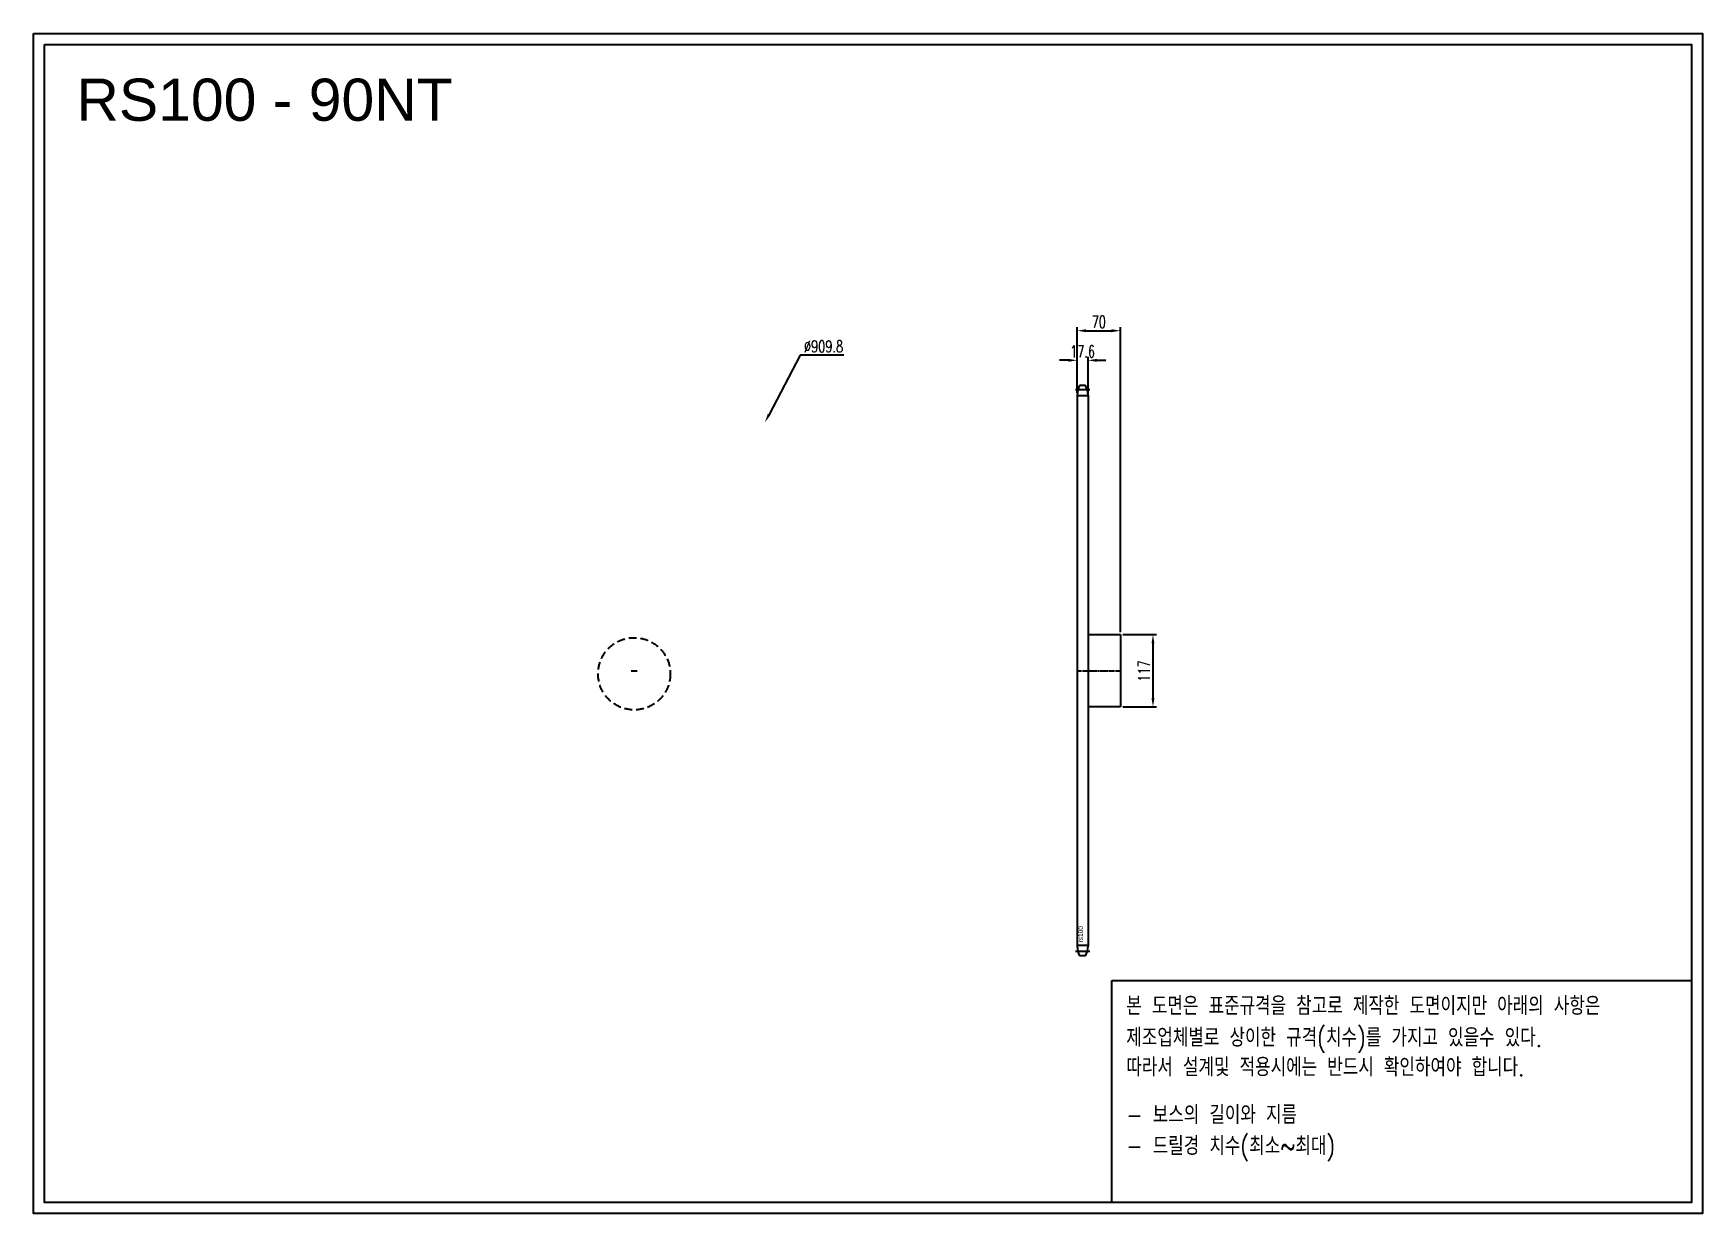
# Model space of a CAD drawing. Header units: millimetres. Extents: x 14935 to 17640, y 26557 to 28469.
import ezdxf

# ---------------------------------------------------------------- set-up
doc = ezdxf.new("R2010")
doc.units = ezdxf.units.MM
for name, pattern in [('AM_ISO02W050', [7.5, 6, -1.5]), ('AM_ISO02W050x2', [3.75, 3, -0.75]), ('AM_ISO08W050', [18, 12, -1.5, 3, -1.5]), ('AM_ISO08W050x2', [9, 6, -0.75, 1.5, -0.75]), ('HIDDEN', [9.525, 6.35, -3.175])]:
    doc.linetypes.add(name, pattern=pattern)
doc.layers.add('AM_3N', color=6, linetype='AM_ISO02W050', lineweight=25)
doc.layers.add('AM_7', color=4, linetype='AM_ISO08W050', lineweight=25)
doc.layers.add('HL', color=2, linetype='HIDDEN')
doc.layers.add('S-DIM', color=7, linetype='Continuous')
doc.styles.add('HAN', font='ROMANS.shx', dxfattribs={"width": 0.7, "bigfont": 'whgtxt.shx'})
doc.styles.add('HSG', font='SIMPLEX.shx', dxfattribs={"width": 0.7, "bigfont": 'HSG.shx'})
doc.styles.get("Standard").update_dxf_attribs({"font": 'arial.ttf'})
doc.dimstyles.new('APP32', dxfattribs={"dimscale": 8, "dimtxt": 2.4, "dimasz": 1.8, "dimexe": 0.7, "dimexo": 0.5, "dimgap": 0.6, "dimtad": 1, "dimtoh": 1, "dimdec": 1, "dimrnd": 0.01, "dimzin": 9, "dimdsep": 46, "dimtxsty": 'HSG', "dimcen": 0, "dimclrd": 1, "dimclre": 1, "dimclrt": 256, "dimazin": 2, "dimtp": 1, "dimtm": 1, "dimtfac": 0.5, "dimtdec": 1, "dimtofl": 0, "dimtmove": 0, "dimatfit": 3, "dimfxl": 0, "dimtvp": 1, "dimtolj": 2, "dimlwd": -1, "dimlwe": -1, "dimarcsym": 0})

# ---------------------------------------------------------------- blocks, each defined once
blk = doc.blocks.new('*D1')
at = {"layer": 'Defpoints', "color": 0, "transparency": 16777216}
for p in [(16696.4, 27494.9), (16696.4, 27377.9), (16749.2, 27377.9)]:
    blk.add_point(p, dxfattribs=at)
at = {"layer": 'S-DIM', "color": 1, "transparency": 16777216}
for p, q in [((16700.4, 27494.9), (16754.8, 27494.9)), ((16749.2, 27480.5), (16749.2, 27392.3)), ((16700.4, 27377.9), (16754.8, 27377.9))]:
    blk.add_line(p, q, dxfattribs=at)
for points in [[(16746.8, 27480.5), (16751.6, 27480.5), (16749.2, 27494.9)], [(16746.8, 27392.3), (16751.6, 27392.3), (16749.2, 27377.9)]]:
    blk.add_solid(points, dxfattribs=at)
at = {"layer": 'S-DIM', "transparency": 16777216, "insert": (16734.8, 27436), "char_height": 19.2, "attachment_point": 5, "rotation": 90, "style": 'HSG'}
blk.add_mtext('\\A2;117', dxfattribs=at)
blk = doc.blocks.new('*D2')
at = {"layer": 'Defpoints', "color": 0, "transparency": 16777216}
for p in [(16644, 27939.4), (16626.4, 27882.7), (16644, 27881.8)]:
    blk.add_point(p, dxfattribs=at)
at = {"layer": 'S-DIM', "color": 1, "transparency": 16777216}
for p, q in [((16626.4, 27886.7), (16626.4, 27945)), ((16644, 27885.8), (16644, 27945)), ((16612, 27939.4), (16597.6, 27939.4)), ((16658.4, 27939.4), (16672.8, 27939.4))]:
    blk.add_line(p, q, dxfattribs=at)
for points in [[(16612, 27941.8), (16612, 27937), (16626.4, 27939.4)], [(16658.4, 27941.8), (16658.4, 27937), (16644, 27939.4)]]:
    blk.add_solid(points, dxfattribs=at)
at = {"layer": 'S-DIM', "transparency": 16777216, "insert": (16635.2, 27953.8), "char_height": 19.2, "attachment_point": 5, "style": 'HSG'}
blk.add_mtext('\\A2;17.6', dxfattribs=at)
blk = doc.blocks.new('*D3')
at = {"layer": 'Defpoints', "color": 0, "transparency": 16777216}
for p in [(16696.4, 27987.4), (16626.4, 27882.7), (16696.4, 27494.9)]:
    blk.add_point(p, dxfattribs=at)
at = {"layer": 'S-DIM', "color": 1, "transparency": 16777216}
for p, q in [((16626.4, 27886.7), (16626.4, 27993)), ((16640.8, 27987.4), (16682, 27987.4)), ((16696.4, 27498.9), (16696.4, 27993))]:
    blk.add_line(p, q, dxfattribs=at)
for points in [[(16640.8, 27989.8), (16640.8, 27985), (16626.4, 27987.4)], [(16682, 27989.8), (16682, 27985), (16696.4, 27987.4)]]:
    blk.add_solid(points, dxfattribs=at)
at = {"layer": 'S-DIM', "transparency": 16777216, "insert": (16661.4, 28001.8), "char_height": 19.2, "attachment_point": 5, "style": 'HSG'}
blk.add_mtext('\\A2;70', dxfattribs=at)
blk = doc.blocks.new('*D4')
at = {"layer": 'Defpoints', "color": 0, "transparency": 16777216}
for p in [(16120.5, 27838.9), (15696.7, 27033.9)]:
    blk.add_point(p, dxfattribs=at)
at = {"layer": 'S-DIM', "color": 1, "transparency": 16777216}
for p, q in [((16177.7, 27947.6), (16127.2, 27851.7)), ((16248.4, 27947.6), (16177.7, 27947.6))]:
    blk.add_line(p, q, dxfattribs=at)
blk.add_solid([(16125, 27852.8), (16129.3, 27850.6), (16120.5, 27838.9)], dxfattribs=at)
at = {"layer": 'S-DIM', "transparency": 16777216, "insert": (16215.4, 27962), "char_height": 19.2, "attachment_point": 5, "style": 'HSG'}
blk.add_mtext('\\A2;∅909.8', dxfattribs=at)
blk = doc.blocks.new('notice1')
at = {"color": 4}
blk.add_lwpolyline([(-22142.12, 1735.9), (-22053.8, 1735.9), (-22053.8, 1702.07), (-22142.12, 1702.07)], close=True, dxfattribs=at)
at = {"color": 4, "style": 'HAN', "width": 0.8}
for s, p in [('본 도면은 표준규격을 참고로 제작한 도면이지만 아래의 사항은', (-22139.9, 1730.62)), ('제조업체별로 상이한 규격(치수)를 가지고 있을수 있다.', (-22139.9, 1725.78)), ('따라서 설계및 적용시에는 반드시 확인하여야 합니다.', (-22139.9, 1721.28)), ('- 보스의 길이와 지름', (-22139.9, 1714.03)), ('- 드릴경 치수(최소~최대)', (-22139.9, 1709.27))]:
    blk.add_text(s, height=2.7949, dxfattribs=at).set_placement(p)

msp = doc.modelspace()

# ---------------------------------------------------------------- linework, layer by layer
for p, q in [((16640.05, 27898.55), (16630.4, 27898.55)), ((16626.43, 27882.65), (16626.43, 26990.12)), ((16644.03, 27882.65), (16644.03, 26990.12)), ((16644.03, 27494.93), (16696.43, 27494.93)), ((16696.43, 27494.93), (16696.43, 27377.93)), ((16696.43, 27377.93), (16644.03, 27377.93)), ((16640.05, 26974.22), (16630.4, 26974.22))]:
    msp.add_line(p, q)
at = {"color": 3}
msp.add_line((15903.57, 27436.43), (15913.57, 27436.43), dxfattribs=at)
for points in [[(14934.94, 28469.2), (17639.93, 28469.2), (17639.93, 26556.58), (14934.94, 26556.58)], [(14953.15, 28450.99), (17621.72, 28450.99), (17621.72, 26574.8), (14953.15, 26574.8)]]:
    msp.add_lwpolyline(points, close=True)
for centre, start, end in [((16660.23, 27882.65), 151.93881, 180), ((16610.23, 27882.65), 0, 28.06119), ((16660.23, 26990.12), 180, 208.06119), ((16610.23, 26990.12), 331.93881, 0)]:
    msp.add_arc(centre, 33.8, start, end)
at = {"layer": 'AM_3N', "linetype": 'AM_ISO02W050x2'}
for p, q in [((16644.03, 27881.78), (16626.43, 27881.78)), ((16644.03, 26990.98), (16626.43, 26990.98))]:
    msp.add_line(p, q, dxfattribs=at)
at = {"layer": 'AM_7', "linetype": 'AM_ISO08W050x2'}
for p, q in [((16647.03, 27891.31), (16623.43, 27891.31)), ((16626.43, 27436.43), (16696.43, 27436.43)), ((16647.03, 26981.46), (16623.43, 26981.46))]:
    msp.add_line(p, q, dxfattribs=at)
at = {"layer": 'HL', "ltscale": 2}
msp.add_circle((15908.57, 27431.43), 58.5, dxfattribs=at)

# ---------------------------------------------------------------- block references
at = {"xscale": 10.63564472053923, "yscale": 10.63564472053923, "zscale": 10.63564472053923}
msp.add_blockref('notice1', (252178.07, 8472.21), dxfattribs=at)

# ---------------------------------------------------------------- texts
msp.add_text('RS100 - 90NT', height=68.308).set_placement((15004.6, 28327.57))
at = {"insert": (16628.25, 26996.11), "char_height": 7.56, "width": 32.5046, "attachment_point": 1, "rotation": 90}
msp.add_mtext('rs100', dxfattribs=at)

# ---------------------------------------------------------------- dimensions: what is measured, and where the dimension line sits
at = {"layer": 'S-DIM'}
dim = msp.add_linear_dim(base=(16696.43, 27987.41), p1=(16626.43, 27882.65), p2=(16696.43, 27494.93), dimstyle='APP32', dxfattribs=at)
dim.commit()
dim.dimension.update_dxf_attribs({"geometry": '*D3', "text_midpoint": (16661.43, 28001.81)})
dim = msp.add_diameter_dim_2p(p1=(15696.6789, 27033.9166), p2=(16120.4535, 27838.9443), dimstyle='APP32', dxfattribs=at)
dim.commit()
dim.dimension.update_dxf_attribs({"geometry": '*D4', "text_midpoint": (16215.4342, 27947.6442), "dimtype": 131})
dim = msp.add_linear_dim(base=(16644.03, 27939.41), p1=(16626.43, 27882.65), p2=(16644.03, 27881.78), dimstyle='APP32', dxfattribs=at)
dim.commit()
dim.dimension.update_dxf_attribs({"geometry": '*D2', "text_midpoint": (16635.23, 27939.41), "dimtype": 128})
dim = msp.add_linear_dim(base=(16749.16, 27377.93), p1=(16696.43, 27494.93), p2=(16696.43, 27377.93), angle=90, dimstyle='APP32', dxfattribs=at)
dim.commit()
dim.dimension.update_dxf_attribs({"geometry": '*D1', "text_midpoint": (16749.16, 27436.02), "dimtype": 128})

doc.saveas('drawing.dxf')
